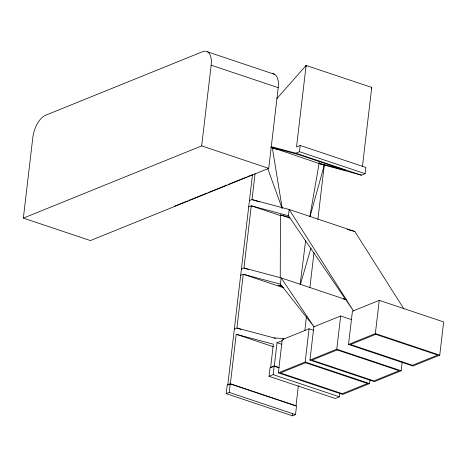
<?xml version="1.0" encoding="UTF-8"?>
<svg xmlns="http://www.w3.org/2000/svg" width="467" height="467" viewBox="0 0 467 467"><rect width="100%" height="100%" fill="white"/><g stroke="black" fill="none" stroke-linecap="round" stroke-linejoin="round"><path stroke-width="0.7" d="M280.241 277.783L280.433 214.908L289.919 217.441M306.037 66.904L306.113 65.45L371.738 87.428L362.41 166.76M23.35 218.107L32.83 137.415A19.094 9.439 -71.5 0 1 45.532 115.279L202.643 51.668A19.094 9.439 -71.5 0 1 211.154 65.211L201.674 145.902L23.35 218.107L90.405 240.569L268.729 168.365L278.209 87.668A19.094 9.439 -71.5 0 0 272.372 73.617M226.209 393.64L227.225 384.983L230.243 383.763L296.527 405.963L295.512 414.614L292.5 415.84L226.209 393.64L229.227 392.414L295.512 414.614M252.489 174.64L227.779 385.006L230.354 383.962L295.979 405.946L298.349 385.777M229.227 392.414L230.243 383.763M230.354 383.962L236.191 334.273L273.358 344.179L270.603 367.669L274.275 366.181L279.108 367.798M255.064 173.596L252.011 199.578L249.442 200.617M339.859 393.226L339.439 396.833L335.318 398.497L269.033 376.297L270.049 367.646L274.17 365.976L279.003 367.599M346.082 299.651L281.146 277.906L314.11 326.929L280.41 284.158L281.146 277.906L243.972 267.994L241.404 269.039M403.932 308.967L354.809 231.463L289.184 209.485L353.507 310.981L288.448 215.736L289.184 209.485L252.011 199.578L259.588 201.925M276.791 98.677L306.113 65.45L296.527 146.947L300.205 145.459L365.83 167.437L365.095 173.689L361.423 175.178L320.105 163.876M269.033 376.297L273.148 374.633L274.17 365.976M274.275 366.181L277.036 342.69L282.325 340.548M271.251 146.65L295.798 153.194L299.47 151.711L300.205 145.459M369.987 379.957L369.56 383.57L342.737 394.434L278.344 372.864L282.249 339.637L309.072 328.78L313.865 330.385M283.708 339.515L283.825 338.517L274.094 337.927L236.921 328.021L234.352 329.06M292.5 415.84L292.751 413.674M304.823 330.642L306.51 316.299M309.854 287.806L314.017 252.384M317.893 219.391L324.25 165.265L270.936 147.146M278.344 372.864L305.167 362.007L309.072 328.78M402.18 362.106L401.159 370.775L374.341 381.638L309.948 360.069L313.847 326.842L340.671 315.984L351.633 319.656M309.948 360.069L336.765 349.211L340.671 315.984M348.528 344.448L352.433 311.22L379.257 300.357L443.65 321.926L439.745 355.154L412.927 366.011L348.528 344.448L375.351 333.59L439.745 355.154M375.351 333.59L379.257 300.357M300.153 284.403L305.634 240.569M309.843 216.676L319.498 161.156M309.977 216.711L324.25 165.265M300.386 284.444L310.987 248.082M371.207 88.783L371.738 87.428M305.43 66.723L306.113 65.45M174.699 206.151L187.536 200.95M188.89 200.401L207.132 193.017M208.48 192.468L226.728 185.084M228.077 184.535L246.319 177.151M247.673 176.602L251.725 174.962M248.707 206.869L251.275 205.824L288.448 215.736M240.668 275.291L243.243 274.246L280.41 284.158M319.159 163.269L345.428 170.268L298.576 154.577L272.308 147.578L282.202 208.253M347.098 229.408L354.809 231.463M343.268 298.95L345.37 299.51M282.558 286.294L278.344 285.174L282.43 286.54M207.663 51.907L274.719 74.364M211.154 65.211L278.209 87.668M299.47 151.711L365.095 173.689M295.798 153.194L361.423 175.178M271.058 147.449L276.587 149.3M201.674 145.902L268.729 168.365M280.433 214.908L289.978 218.107M280.293 215.544L251.275 205.824L243.972 267.994L248.812 269.617M284 287.9L243.243 274.246L236.921 328.021L241.065 329.41M336.765 349.211L401.159 370.775M274.094 337.927L275.477 338.394M277.036 342.69L281.87 344.313M236.191 334.273L273.493 346.765M305.167 362.007L369.56 383.57M273.148 374.633L339.439 396.833M267.754 168.599L282.074 208.282M305.558 362.736L280.358 372.94L342.346 393.699L367.552 383.495L305.558 362.736M337.156 349.941L311.956 360.145L373.944 380.909L399.151 370.705L337.156 349.941M375.742 334.319L350.542 344.523L412.53 365.282L437.737 355.078L375.742 334.319"/></g></svg>
